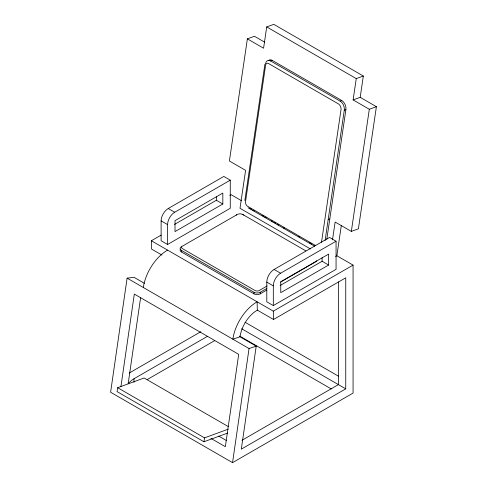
<?xml version="1.0" encoding="UTF-8"?>
<svg xmlns="http://www.w3.org/2000/svg" width="487" height="487" viewBox="0 0 487 487"><rect width="100%" height="100%" fill="white"/><g stroke="black" fill="none" stroke-linecap="round" stroke-linejoin="round"><path stroke-width="0.73" d="M144.414 283.324L134.047 277.34L127.107 278.138L110.604 392.248L232.543 462.65L353.063 393.07L353.063 265.111L336.858 255.754L335.64 256.46M228.366 426.63L144.128 377.997L117.647 387.713L117.081 391.615L203.95 441.77L227.648 433.071M120.953 386.441L134.315 294.081L238.703 354.347L225.341 446.707L210.901 438.367M140.646 297.441L128.154 383.793A32.221 18.603 0 0 1 134.022 378.728L207.505 336.304M203.95 441.77L204.516 437.868L228.208 429.169M232.543 462.65L249.052 348.534L256.211 346.16L241.321 449.13L345.746 388.839L345.746 277.791L273.524 319.484L257.319 310.134L257.106 301.8A34.875 20.137 -60 0 0 232.847 339.183L240.012 336.803L256.211 346.16M264.825 42.278L254.458 36.288L247.378 38.857L229.395 160.99L245.594 170.347L240.006 208.29L310.45 248.96M363.326 76.039L356.253 78.608L353.112 99.902L360.191 97.333L363.326 76.039L273.797 24.35L266.718 26.919L263.583 48.213L247.378 38.857M244.845 200.504L264.898 64.308M321.505 242.343L341.064 109.325A4.767 3.208 70.1 0 0 338.69 104.048L268.294 63.395A3.659 2.459 70.1 0 0 265.659 64.874L245.472 201.947A3.805 2.563 70.1 0 0 247.366 206.159L315.497 245.527M325.091 240.523L344.279 110.251A7.098 4.779 70.1 0 0 340.176 101.126L270.553 60.93A5.99 4.03 70.1 0 0 265.89 62.464M326.82 239.184L345.898 109.666A7.098 4.779 70.1 0 0 341.795 100.541L272.172 60.345A5.99 4.03 70.1 0 0 268.507 60.461M332.499 239.89L335.129 222.035L351.334 231.392L358.408 228.823L376.396 106.69L360.191 97.333M336.858 255.754L341.332 225.39M351.334 231.392L369.316 109.258L376.396 106.69M240.012 336.803L240.535 334.009A24.508 14.147 -60 0 1 255.103 311.558L257.319 310.134M168.246 208.509L223.801 176.434L230.266 180.166L230.266 208.29L167.577 244.486L161.112 240.755L161.112 220.867A10.087 5.826 -60 0 1 168.246 208.509L174.711 212.241L230.266 180.166M174.449 224.464L216.362 200.267L222.827 203.998L222.827 193.053L175.016 220.654L175.016 231.599L222.827 203.998M161.958 255.072L151.585 249.088L151.372 240.755L161.179 235.093M229.815 195.464L231.124 194.709L241.497 200.699M274.084 269.463L329.541 237.443L336.06 241.211L336.06 269.341L273.31 305.568L266.791 301.8L266.791 282.095A10.318 5.954 -60 0 1 274.084 269.463L280.603 273.225L336.06 241.211M267.126 285.966L258.932 290.678A2.995 1.729 0 0 1 255.285 290.678L182.187 248.473A3.123 1.802 0 0 1 182.187 246.282L237.546 214.329A4.048 2.338 0 0 1 242.471 214.329L305.818 250.866M181.45 246.684A4.547 2.624 0 0 0 181.45 250.397L253.983 292.273A4.42 2.551 0 0 0 260.235 292.273L266.797 288.481M180.464 249.107A4.547 2.624 0 0 0 181.45 251.968L253.983 293.844A4.42 2.551 0 0 0 260.235 293.844L266.797 290.051M280.585 282.095L315.375 262.006A4.961 2.867 0 0 0 316.66 260.722M280.135 285.504L322.096 261.276L328.622 265.044L328.622 254.098L280.755 281.736L280.755 292.675L328.622 265.044M129.232 373.042L200.814 331.714M147.141 379.604L214.724 340.59M151.372 240.755L273.31 311.156L353.063 265.111M241.978 440.297L338.422 384.614L338.422 281.93M270.553 60.93L272.172 60.345M340.176 101.126L341.795 100.541M344.279 110.251L345.898 109.666M328.183 219.546L329.802 218.961M266.718 26.919L356.253 78.608M353.112 99.902L369.316 109.258M249.691 208.229L251.663 209.373M252.984 210.128L254.299 210.889M262.201 215.455L263.522 216.216M264.837 216.977L266.152 217.738M271.423 220.775L272.738 221.536M274.053 222.297L275.374 223.058M277.346 224.197L278.667 224.957M283.276 227.624L284.591 228.379M298.421 236.365L299.742 237.126M309.616 242.83L311.595 243.969M248.12 207.791L314.614 246.178M161.112 220.867L167.577 224.598L167.577 244.486M266.791 282.095L273.31 285.863L273.31 305.568M245.028 322.242L338.502 376.207M241.655 328.749L345.746 388.839M239.683 336.06L331.184 388.888M127.107 278.138L249.052 348.534M218.76 436.102L226.638 440.65M117.647 387.713L204.516 437.868M273.31 311.156L273.524 319.484M322.096 257.629L322.096 261.276M260.235 292.273L260.235 293.844M253.983 292.273L253.983 293.844M216.362 196.62L216.362 200.267M181.45 250.397L181.45 251.968M134.022 378.728L134.022 382.252M143.312 287.488A34.875 20.137 -60 0 1 167.577 250.111M273.31 285.863A10.318 5.954 -60 0 1 280.603 273.225M167.577 224.598A10.087 5.826 -60 0 1 174.711 212.241M265.549 63.742A5.99 4.03 70.1 0 1 265.683 63.073M236.14 215.108A5.473 3.159 0 0 1 236.676 214.834M242.106 214.42A5.473 3.159 0 0 1 242.745 214.603M243.342 214.834A5.473 3.159 0 0 1 243.877 215.108"/></g></svg>
